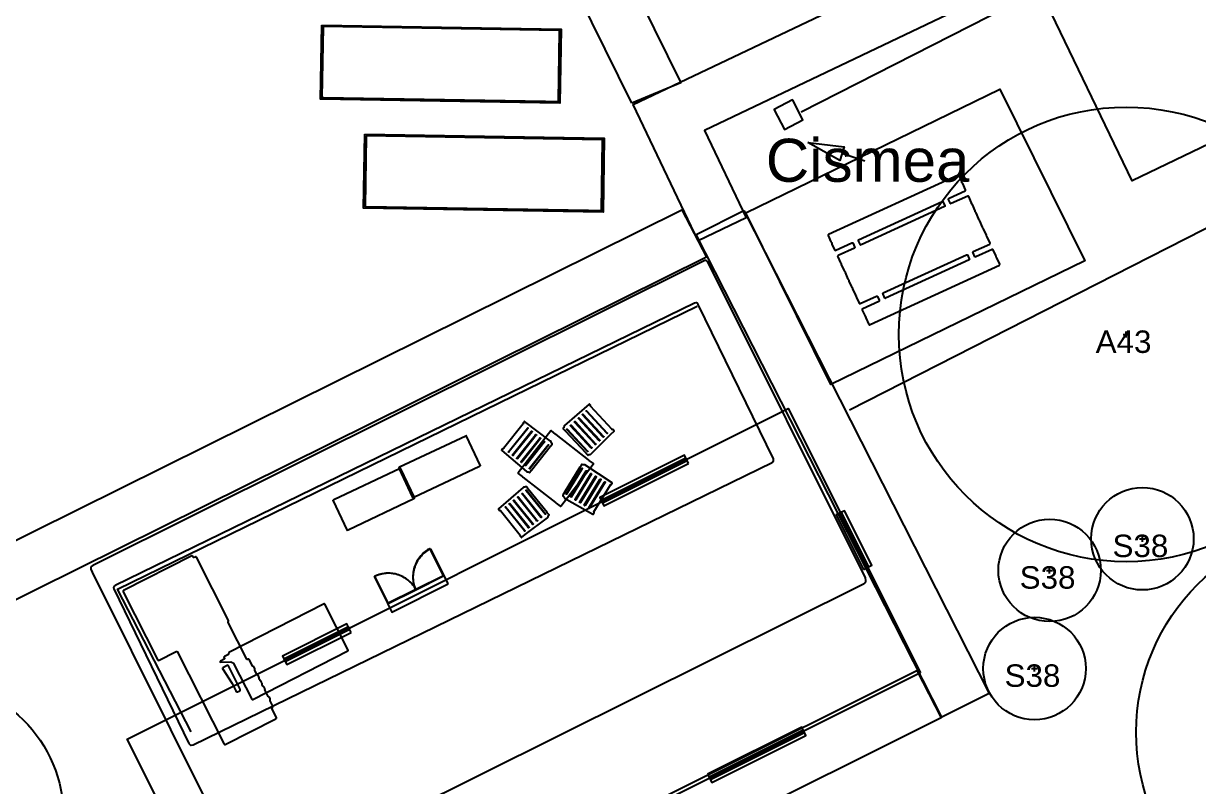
# Model space of a CAD drawing. Header units: millimetres. Extents: x 0 to 135, y -17 to 120.
# Drawn here: x 74.44 to 94.31, y 39.92 to 52.82 of the extents above; entities that cross this region are included whole.
import ezdxf

# ---------------------------------------------------------------- set-up
doc = ezdxf.new("R2010")
doc.units = ezdxf.units.MM
for name, color, linetype in [('Accessory', 7, 'Continuous'), ('Box', 7, 'Continuous'), ('Custom Model', 7, 'Continuous'), ('Door', 7, 'Continuous'), ('Edging', 7, 'Continuous'), ('Extrusion', 7, 'Continuous'), ('House', 7, 'Continuous'), ('Label', 7, 'Continuous'), ('Path', 7, 'Continuous'), ('Plan View', 7, 'Continuous'), ('Plant', 7, 'Continuous'), ('Railing', 7, 'Continuous'), ('Region', 7, 'Continuous'), ('Sprinkler Line', 7, 'Continuous'), ('Window', 7, 'Continuous')]:
    doc.layers.add(name, color=color, linetype=linetype)
picture_1 = doc.add_image_def('image1.jpg', size_in_pixel=(8192, 8192))

# ---------------------------------------------------------------- blocks, each defined once
blk = doc.blocks.new('1')
at = {"flags": 1}
for tag in ['Export Name', 'Export Layer']:
    blk.add_attdef(tag, (0, 0), '', height=0.0254, dxfattribs=at)
at = {"layer": 'Plan View'}
image = blk.add_image(picture_1, insert=(0, 0), size_in_units=(120, 120), dxfattribs=dict(at, fade=50))
image.dxf.flags = 7
blk = doc.blocks.new('4')
at = {"layer": 'Path'}
blk.add_lwpolyline([(78.22, 36.225), (89.542, 41.879), (89.954, 41.079), (78.632, 35.425)], close=True, dxfattribs=at)
at = {"flags": 1}
for tag in ['Export Name', 'Export Layer']:
    blk.add_attdef(tag, (0, 0), '', height=0.0254, dxfattribs=at)
blk = doc.blocks.new('5')
at = {"layer": 'Path'}
blk.add_lwpolyline([(86.617, 49.657), (90.769, 41.492), (89.964, 41.089), (85.812, 49.255)], close=True, dxfattribs=at)
at = {"flags": 1}
for tag in ['Export Name', 'Export Layer']:
    blk.add_attdef(tag, (0, 0), '', height=0.0254, dxfattribs=at)
blk = doc.blocks.new('6')
at = {"layer": 'Region'}
blk.add_lwpolyline([(86.652, 49.622), (90.947, 51.712), (92.384, 48.809), (88.089, 46.719)], close=True, dxfattribs=at)
at = {"flags": 1}
for tag in ['Export Name', 'Export Layer']:
    blk.add_attdef(tag, (0, 0), '', height=0.0254, dxfattribs=at)
blk = doc.blocks.new('7')
at = {"layer": 'Path'}
blk.add_lwpolyline([(85.845, 49.147), (84.746, 51.449), (95.614, 56.619), (95.991, 55.802), (85.951, 51.014), (86.658, 49.535)], close=True, dxfattribs=at)
at = {"flags": 1}
for tag in ['Export Name', 'Export Layer']:
    blk.add_attdef(tag, (0, 0), '', height=0.0254, dxfattribs=at)
blk = doc.blocks.new('8')
at = {"layer": 'Path'}
blk.add_lwpolyline([(84.722, 51.474), (76.816, 67.495), (77.648, 67.837), (85.554, 51.816)], close=True, dxfattribs=at)
at = {"flags": 1}
for tag in ['Export Name', 'Export Layer']:
    blk.add_attdef(tag, (0, 0), '', height=0.0254, dxfattribs=at)
blk = doc.blocks.new('10')
at = {"layer": 'Path'}
blk.add_lwpolyline([(62.196, 38.072), (85.572, 49.672), (85.985, 48.872), (62.608, 37.272)], close=True, dxfattribs=at)
at = {"flags": 1}
for tag in ['Export Name', 'Export Layer']:
    blk.add_attdef(tag, (0, 0), '', height=0.0254, dxfattribs=at)
blk = doc.blocks.new('35')
at = {"layer": 'House'}
blk.add_lwpolyline([(91.67, 53.313), (96.175, 55.477), (97.691, 52.323), (93.185, 50.158)], close=True, dxfattribs=at)
at = {"flags": 1}
for tag in ['Export Name', 'Export Layer']:
    blk.add_attdef(tag, (0, 0), '', height=0.0254, dxfattribs=at)
blk = doc.blocks.new('45')
at = {"layer": 'House'}
blk.add_lwpolyline([(89.606, 41.842), (78.428, 36.246), (76.19, 40.717), (87.368, 46.313)], close=True, dxfattribs=at)
at = {"flags": 1}
for tag in ['Export Name', 'Export Layer']:
    blk.add_attdef(tag, (0, 0), '', height=0.0254, dxfattribs=at)
blk = doc.blocks.new('55')
at = {"layer": 'Window'}
for points in [[(85.684, 45.38), (85.613, 45.522), (84.182, 44.806), (84.253, 44.664)], [(85.658, 45.431), (85.638, 45.471), (84.207, 44.755), (84.227, 44.714)]]:
    blk.add_lwpolyline(points, close=True, dxfattribs=at)
at = {"flags": 1}
for tag in ['Export Name', 'Export Layer']:
    blk.add_attdef(tag, (0, 0), '', height=0.0254, dxfattribs=at)
blk = doc.blocks.new('56')
at = {"layer": 'Window'}
for points in [[(79.979, 42.525), (79.908, 42.667), (78.818, 42.121), (78.889, 41.979)], [(79.954, 42.576), (79.934, 42.616), (78.843, 42.071), (78.864, 42.03)]]:
    blk.add_lwpolyline(points, close=True, dxfattribs=at)
at = {"flags": 1}
for tag in ['Export Name', 'Export Layer']:
    blk.add_attdef(tag, (0, 0), '', height=0.0254, dxfattribs=at)
blk = doc.blocks.new('57')
at = {"layer": 'Window'}
for points in [[(88.642, 43.59), (88.784, 43.661), (88.323, 44.582), (88.181, 44.511)], [(88.693, 43.615), (88.734, 43.635), (88.272, 44.557), (88.232, 44.537)]]:
    blk.add_lwpolyline(points, close=True, dxfattribs=at)
at = {"flags": 1}
for tag in ['Export Name', 'Export Layer']:
    blk.add_attdef(tag, (0, 0), '', height=0.0254, dxfattribs=at)
blk = doc.blocks.new('61')
at = {"layer": 'Door'}
for points in [[(81.543, 43.481), (81.311, 43.944), (81.291, 43.932), (81.271, 43.92), (81.252, 43.907), (81.233, 43.893), (81.215, 43.878), (81.198, 43.863), (81.177, 43.842), (81.158, 43.821), (81.139, 43.799), (81.122, 43.775), (81.106, 43.751), (81.092, 43.726), (81.079, 43.7), (81.067, 43.674), (81.056, 43.647), (81.047, 43.62), (81.039, 43.592), (81.033, 43.564), (81.028, 43.535), (81.025, 43.506), (81.023, 43.478), (81.023, 43.455), (81.024, 43.432), (81.026, 43.409), (81.029, 43.386), (81.033, 43.363), (81.038, 43.34), (81.044, 43.318), (81.052, 43.295), (81.06, 43.273), (81.07, 43.252), (81.073, 43.246)], [(81.073, 43.246), (81.062, 43.267), (81.05, 43.287), (81.037, 43.306), (81.023, 43.325), (81.009, 43.343), (80.993, 43.36), (80.977, 43.376), (80.96, 43.392), (80.943, 43.406), (80.92, 43.424), (80.896, 43.439), (80.872, 43.454), (80.846, 43.467), (80.82, 43.479), (80.793, 43.49), (80.766, 43.499), (80.738, 43.507), (80.71, 43.513), (80.682, 43.518), (80.653, 43.521), (80.624, 43.523), (80.595, 43.523), (80.566, 43.522), (80.537, 43.519), (80.514, 43.515), (80.491, 43.511), (80.468, 43.505), (80.446, 43.499), (80.423, 43.491), (80.401, 43.482), (80.379, 43.473), (80.374, 43.47), (80.603, 43.011)], [(81.62, 43.346), (81.549, 43.488), (80.595, 43.01), (80.666, 42.868)]]:
    blk.add_lwpolyline(points, close=True, dxfattribs=at)
for points in [[(81.315, 43.936), (81.294, 43.925), (81.274, 43.913), (81.255, 43.9), (81.231, 43.882), (81.209, 43.863), (81.192, 43.848), (81.172, 43.827), (81.152, 43.805), (81.134, 43.782), (81.118, 43.759), (81.102, 43.734), (81.088, 43.709), (81.075, 43.683), (81.063, 43.657), (81.053, 43.63), (81.044, 43.602), (81.037, 43.574), (81.031, 43.546), (81.027, 43.518), (81.025, 43.495), (81.024, 43.472), (81.024, 43.449), (81.025, 43.426), (81.027, 43.403), (81.03, 43.38), (81.034, 43.358), (81.039, 43.335), (81.046, 43.312), (81.054, 43.29), (81.063, 43.268), (81.073, 43.246)], [(81.319, 43.938), (81.546, 43.483)], [(81.073, 43.246), (81.062, 43.267), (81.05, 43.287), (81.037, 43.307), (81.023, 43.325), (81.009, 43.343), (80.993, 43.36), (80.977, 43.377), (80.96, 43.392), (80.943, 43.407), (80.924, 43.421), (80.901, 43.437), (80.881, 43.449), (80.856, 43.463), (80.831, 43.476), (80.804, 43.487), (80.777, 43.497), (80.75, 43.505), (80.722, 43.512), (80.693, 43.517), (80.665, 43.521), (80.636, 43.524), (80.613, 43.524), (80.59, 43.524), (80.566, 43.523), (80.543, 43.521), (80.52, 43.517), (80.497, 43.513), (80.474, 43.508), (80.451, 43.501), (80.429, 43.494), (80.407, 43.485), (80.385, 43.475), (80.374, 43.47)], [(80.37, 43.468), (80.6, 43.009)]]:
    blk.add_lwpolyline(points, dxfattribs=at)
at = {"flags": 1}
for tag in ['Export Name', 'Export Layer']:
    blk.add_attdef(tag, (0, 0), '', height=0.0254, dxfattribs=at)
blk = doc.blocks.new('63')
at = {"layer": 'Window'}
for points in [[(86.007, 40.128), (86.078, 39.986), (87.668, 40.782), (87.597, 40.924)], [(86.032, 40.077), (86.053, 40.037), (87.643, 40.832), (87.622, 40.873)]]:
    blk.add_lwpolyline(points, close=True, dxfattribs=at)
at = {"flags": 1}
for tag in ['Export Name', 'Export Layer']:
    blk.add_attdef(tag, (0, 0), '', height=0.0254, dxfattribs=at)
blk = doc.blocks.new('195')
at = {"layer": 'Plant'}
for points in [[(72.721, 39.386), (72.822, 39.386)], [(72.772, 39.335), (72.772, 39.437)]]:
    blk.add_lwpolyline(points, dxfattribs=at)
blk.add_circle((72.772, 39.386), 2.348, dxfattribs=at)
at = {"flags": 1}
for tag in ['Export Name', 'Export Layer']:
    blk.add_attdef(tag, (0, 0), '', height=0.0254, dxfattribs=at)
blk = doc.blocks.new('196')
at = {"layer": 'Accessory'}
for points in [[(82.853, 44.131), (82.854, 44.131), (82.856, 44.131), (82.858, 44.131), (82.86, 44.131), (82.923, 44.182), (83.299, 44.463), (83.305, 44.469), (83.309, 44.476), (83.31, 44.48), (83.312, 44.493), (83.313, 44.496), (83.324, 44.505), (83.325, 44.507), (83.325, 44.509), (83.325, 44.51), (83.325, 44.512), (83.323, 44.515), (83.301, 44.543), (83.299, 44.544), (83.295, 44.546), (83.295, 44.547), (83.293, 44.553), (82.974, 44.948), (82.972, 44.95), (82.97, 44.951), (82.969, 44.952), (82.968, 44.954), (82.967, 44.957), (82.942, 44.988), (82.94, 44.99), (82.939, 44.99), (82.937, 44.99), (82.935, 44.99), (82.923, 44.981), (82.921, 44.98), (82.905, 44.981), (82.895, 44.978), (82.888, 44.975), (82.47, 44.616), (82.469, 44.614), (82.468, 44.612), (82.468, 44.61), (82.469, 44.609), (82.47, 44.607), (82.485, 44.588), (82.487, 44.586), (82.489, 44.586), (82.491, 44.586), (82.492, 44.586), (82.497, 44.589), (82.498, 44.589), (82.499, 44.589), (82.5, 44.588), (82.503, 44.584), (82.836, 44.17), (82.839, 44.167), (82.839, 44.166), (82.839, 44.165), (82.839, 44.164), (82.839, 44.163), (82.836, 44.16), (82.835, 44.158), (82.835, 44.156), (82.835, 44.154), (82.836, 44.151), (82.851, 44.133)], [(83.261, 44.524), (83.26, 44.524), (83.258, 44.525), (82.94, 44.92), (82.94, 44.922), (82.939, 44.923), (82.939, 44.924), (82.94, 44.927), (82.941, 44.927), (82.942, 44.928), (82.943, 44.927), (83.264, 44.528), (83.264, 44.527), (83.264, 44.526), (83.264, 44.525), (83.262, 44.524)], [(82.975, 44.292), (82.974, 44.293), (82.972, 44.297), (82.655, 44.691), (82.652, 44.694), (82.652, 44.695), (82.652, 44.696), (82.652, 44.697), (82.66, 44.704), (82.66, 44.704), (82.661, 44.704), (82.662, 44.704), (82.663, 44.702), (82.665, 44.699), (82.986, 44.301), (82.986, 44.3), (82.986, 44.299), (82.985, 44.297), (82.978, 44.292), (82.977, 44.291), (82.976, 44.291)], [(83.047, 44.349), (83.046, 44.35), (83.044, 44.353), (82.725, 44.749), (82.724, 44.751), (82.723, 44.752), (82.723, 44.753), (82.723, 44.754), (82.724, 44.756), (82.73, 44.76), (82.731, 44.761), (82.732, 44.761), (82.733, 44.761), (82.734, 44.761), (82.737, 44.756), (83.055, 44.36), (83.057, 44.359), (83.057, 44.358), (83.057, 44.357), (83.057, 44.356), (83.056, 44.354), (83.05, 44.349), (83.049, 44.349), (83.048, 44.348)], [(83.118, 44.406), (83.113, 44.414), (82.797, 44.806), (82.794, 44.809), (82.794, 44.81), (82.794, 44.811), (82.794, 44.811), (82.796, 44.814), (82.802, 44.818), (82.803, 44.819), (82.804, 44.819), (82.805, 44.819), (82.805, 44.818), (82.808, 44.812), (83.126, 44.418), (83.128, 44.416), (83.128, 44.415), (83.128, 44.414), (83.128, 44.413), (83.127, 44.411), (83.12, 44.406), (83.119, 44.406), (83.118, 44.406)], [(83.189, 44.465), (83.188, 44.466), (82.868, 44.865), (82.867, 44.866), (82.867, 44.867), (82.867, 44.867), (82.868, 44.868), (82.87, 44.87), (82.873, 44.873), (82.874, 44.873), (82.875, 44.874), (82.876, 44.873), (82.877, 44.873), (83.197, 44.476), (83.197, 44.474), (83.197, 44.472), (83.196, 44.47), (83.192, 44.466), (83.19, 44.465)], [(82.912, 44.238), (82.911, 44.238), (82.909, 44.24), (82.586, 44.641), (82.586, 44.643), (82.585, 44.644), (82.586, 44.644), (82.586, 44.645), (82.588, 44.646), (82.59, 44.647), (82.591, 44.647), (82.592, 44.646), (82.595, 44.641), (82.913, 44.246), (82.914, 44.244), (82.915, 44.243), (82.915, 44.242), (82.915, 44.241), (82.914, 44.24), (82.914, 44.239), (82.913, 44.238)]]:
    blk.add_lwpolyline(points, close=True, dxfattribs=at)
at = {"flags": 1}
for tag in ['Export Name', 'Export Layer']:
    blk.add_attdef(tag, (0, 0), '', height=0.0254, dxfattribs=at)
blk = doc.blocks.new('197')
at = {"layer": 'Accessory'}
for points in [[(84.068, 44.523), (84.069, 44.523), (84.071, 44.523), (84.073, 44.524), (84.075, 44.525), (84.088, 44.547), (84.089, 44.548), (84.089, 44.55), (84.089, 44.552), (84.088, 44.554), (84.087, 44.555), (84.084, 44.558), (84.083, 44.559), (84.083, 44.56), (84.083, 44.561), (84.362, 45.018), (84.364, 45.024), (84.365, 45.025), (84.366, 45.025), (84.372, 45.022), (84.374, 45.022), (84.376, 45.022), (84.377, 45.023), (84.378, 45.024), (84.392, 45.045), (84.393, 45.048), (84.393, 45.05), (84.392, 45.052), (84.391, 45.054), (84.391, 45.055), (83.93, 45.356), (83.922, 45.358), (83.913, 45.36), (83.896, 45.357), (83.894, 45.357), (83.892, 45.358), (83.882, 45.364), (83.88, 45.365), (83.878, 45.365), (83.876, 45.365), (83.875, 45.364), (83.873, 45.361), (83.854, 45.33), (83.852, 45.324), (83.852, 45.323), (83.851, 45.322), (83.848, 45.32), (83.846, 45.318), (83.583, 44.885), (83.582, 44.882), (83.581, 44.879), (83.581, 44.877), (83.578, 44.876), (83.576, 44.873), (83.557, 44.842), (83.556, 44.84), (83.556, 44.838), (83.556, 44.836), (83.557, 44.834), (83.558, 44.833), (83.569, 44.826), (83.57, 44.825), (83.571, 44.824), (83.576, 44.809), (83.578, 44.805), (83.587, 44.795), (84.067, 44.524)], [(83.617, 44.86), (83.616, 44.861), (83.615, 44.861), (83.615, 44.862), (83.615, 44.863), (83.88, 45.3), (83.881, 45.302), (83.882, 45.302), (83.883, 45.302), (83.884, 45.301), (83.885, 45.299), (83.885, 45.297), (83.884, 45.295), (83.621, 44.862), (83.619, 44.861), (83.618, 44.86), (83.618, 44.86)], [(83.695, 44.811), (83.69, 44.815), (83.688, 44.817), (83.688, 44.817), (83.687, 44.818), (83.688, 44.819), (83.688, 44.821), (83.953, 45.256), (83.954, 45.257), (83.955, 45.257), (83.956, 45.257), (83.961, 45.254), (83.962, 45.254), (83.963, 45.253), (83.964, 45.252), (83.964, 45.251), (83.964, 45.25), (83.962, 45.247), (83.698, 44.812), (83.697, 44.812), (83.696, 44.811)], [(83.773, 44.762), (83.765, 44.767), (83.764, 44.768), (83.764, 44.769), (83.764, 44.769), (83.764, 44.77), (84.03, 45.207), (84.032, 45.211), (84.032, 45.212), (84.033, 45.212), (84.036, 45.211), (84.041, 45.208), (84.042, 45.207), (84.043, 45.206), (84.044, 45.205), (84.044, 45.204), (84.043, 45.203), (83.778, 44.768), (83.776, 44.763), (83.775, 44.762), (83.775, 44.762), (83.774, 44.762)], [(83.851, 44.714), (83.843, 44.719), (83.843, 44.72), (83.842, 44.721), (83.842, 44.722), (83.842, 44.723), (84.108, 45.159), (84.11, 45.164), (84.11, 45.164), (84.111, 45.165), (84.112, 45.165), (84.12, 45.16), (84.121, 45.159), (84.122, 45.158), (84.122, 45.157), (84.122, 45.156), (83.856, 44.72), (83.854, 44.715), (83.853, 44.714), (83.852, 44.714)], [(83.931, 44.667), (83.93, 44.667), (83.922, 44.671), (83.92, 44.673), (83.92, 44.674), (83.92, 44.675), (83.921, 44.677), (84.186, 45.111), (84.188, 45.116), (84.189, 45.117), (84.189, 45.117), (84.191, 45.117), (84.198, 45.113), (84.199, 45.111), (84.2, 45.11), (84.2, 45.109), (84.199, 45.108), (83.934, 44.672), (83.932, 44.668), (83.931, 44.667)], [(84, 44.622), (83.999, 44.624), (83.998, 44.625), (83.998, 44.626), (83.998, 44.627), (83.998, 44.628), (84.264, 45.064), (84.266, 45.068), (84.266, 45.069), (84.267, 45.07), (84.268, 45.07), (84.271, 45.069), (84.271, 45.069), (84.272, 45.068), (84.272, 45.067), (84.272, 45.066), (84.003, 44.623), (84.003, 44.622), (84.002, 44.622), (84.001, 44.622)]]:
    blk.add_lwpolyline(points, close=True, dxfattribs=at)
at = {"flags": 1}
for tag in ['Export Name', 'Export Layer']:
    blk.add_attdef(tag, (0, 0), '', height=0.0254, dxfattribs=at)
blk = doc.blocks.new('198')
at = {"layer": 'Accessory'}
for points in [[(83.982, 45.522), (83.984, 45.521), (83.985, 45.521), (83.987, 45.521), (83.993, 45.525), (83.999, 45.531), (84.001, 45.532), (84.018, 45.533), (84.027, 45.536), (84.031, 45.538), (84.367, 45.874), (84.424, 45.926), (84.425, 45.929), (84.426, 45.931), (84.426, 45.933), (84.426, 45.935), (84.424, 45.938), (84.407, 45.955), (84.406, 45.956), (84.404, 45.957), (84.402, 45.957), (84.4, 45.956), (84.396, 45.953), (84.395, 45.952), (84.394, 45.952), (84.393, 45.953), (84.39, 45.958), (84.025, 46.35), (84.024, 46.351), (84.024, 46.352), (84.025, 46.353), (84.027, 46.356), (84.028, 46.358), (84.028, 46.36), (84.028, 46.362), (84.027, 46.364), (84.01, 46.382), (84.008, 46.383), (84.007, 46.384), (84.005, 46.384), (84.002, 46.384), (83.587, 46.021), (83.582, 46.016), (83.578, 46.007), (83.577, 46.003), (83.576, 45.99), (83.575, 45.988), (83.573, 45.985), (83.566, 45.978), (83.565, 45.976), (83.564, 45.974), (83.564, 45.972), (83.564, 45.971), (83.566, 45.968), (83.592, 45.941), (83.593, 45.94), (83.596, 45.938), (83.597, 45.938), (83.599, 45.933), (83.946, 45.56), (83.948, 45.559), (83.951, 45.557), (83.952, 45.557), (83.953, 45.555), (83.954, 45.551), (83.979, 45.524), (83.982, 45.522)], [(84.172, 45.764), (84.171, 45.766), (83.823, 46.14), (83.822, 46.142), (83.821, 46.143), (83.821, 46.144), (83.821, 46.145), (83.821, 46.145), (83.823, 46.148), (83.827, 46.152), (83.829, 46.153), (83.83, 46.153), (83.831, 46.153), (83.834, 46.148), (84.182, 45.775), (84.182, 45.774), (84.182, 45.773), (84.182, 45.772), (84.18, 45.769), (84.176, 45.765), (84.174, 45.764), (84.173, 45.764)], [(84.239, 45.826), (84.238, 45.827), (84.236, 45.831), (83.888, 46.204), (83.888, 46.205), (83.888, 46.206), (83.888, 46.208), (83.894, 46.215), (83.896, 46.216), (83.897, 46.215), (83.898, 46.214), (83.901, 46.211), (84.247, 45.839), (84.249, 45.837), (84.249, 45.836), (84.249, 45.835), (84.249, 45.834), (84.248, 45.832), (84.242, 45.827), (84.241, 45.826), (84.24, 45.826)], [(84.306, 45.889), (84.305, 45.89), (84.303, 45.894), (83.958, 46.264), (83.955, 46.267), (83.954, 46.268), (83.954, 46.269), (83.954, 46.271), (83.955, 46.272), (83.956, 46.273), (83.957, 46.273), (83.958, 46.273), (84.31, 45.895), (84.311, 45.893), (84.311, 45.892), (84.311, 45.891), (84.311, 45.891), (84.31, 45.89), (84.308, 45.889), (84.307, 45.888)], [(83.976, 45.583), (83.975, 45.583), (83.627, 45.958), (83.626, 45.96), (83.626, 45.961), (83.627, 45.961), (83.628, 45.962), (83.628, 45.963), (83.629, 45.963), (83.63, 45.963), (83.631, 45.962), (83.977, 45.591), (83.978, 45.589), (83.979, 45.587), (83.978, 45.585), (83.977, 45.583)], [(84.038, 45.642), (83.69, 46.016), (83.689, 46.018), (83.689, 46.018), (83.689, 46.019), (83.69, 46.021), (83.694, 46.025), (83.696, 46.026), (83.696, 46.026), (83.697, 46.026), (84.045, 45.652), (84.046, 45.651), (84.046, 45.65), (84.047, 45.65), (84.046, 45.649), (84.046, 45.648), (84.042, 45.644), (84.041, 45.642), (84.04, 45.642), (84.039, 45.642)], [(84.106, 45.702), (84.105, 45.702), (84.102, 45.707), (83.754, 46.08), (83.754, 46.081), (83.754, 46.082), (83.754, 46.083), (83.755, 46.085), (83.761, 46.09), (83.762, 46.091), (83.763, 46.091), (83.764, 46.091), (83.765, 46.089), (84.112, 45.715), (84.114, 45.713), (84.115, 45.712), (84.115, 45.711), (84.115, 45.71), (84.114, 45.708), (84.109, 45.703), (84.107, 45.702)]]:
    blk.add_lwpolyline(points, close=True, dxfattribs=at)
at = {"flags": 1}
for tag in ['Export Name', 'Export Layer']:
    blk.add_attdef(tag, (0, 0), '', height=0.0254, dxfattribs=at)
blk = doc.blocks.new('199')
at = {"layer": 'Accessory'}
blk.add_lwpolyline([(83.513, 44.657), (83.515, 44.657), (83.516, 44.657), (83.519, 44.658), (83.522, 44.66), (84.073, 45.367), (84.075, 45.37), (84.075, 45.372), (84.075, 45.375), (84.074, 45.378), (84.005, 45.432), (84.003, 45.433), (83.999, 45.435), (83.992, 45.442), (83.443, 45.87), (83.438, 45.872), (83.436, 45.874), (83.432, 45.879), (83.364, 45.932), (83.362, 45.933), (83.36, 45.934), (83.359, 45.934), (83.356, 45.933), (83.353, 45.93), (82.802, 45.223), (82.8, 45.221), (82.8, 45.218), (82.8, 45.215), (82.801, 45.213), (82.804, 45.21), (82.87, 45.158), (82.872, 45.157), (82.876, 45.155), (82.877, 45.154), (82.883, 45.148), (83.432, 44.72), (83.437, 44.718), (83.439, 44.717), (83.443, 44.711), (83.511, 44.658)], close=True, dxfattribs=at)
at = {"flags": 1}
for tag in ['Export Name', 'Export Layer']:
    blk.add_attdef(tag, (0, 0), '', height=0.0254, dxfattribs=at)
blk = doc.blocks.new('200')
at = {"layer": 'Accessory'}
blk.add_lwpolyline([(78.269, 38.203), (78.277, 38.198), (78.29, 38.195), (78.304, 38.196), (88.652, 43.353), (88.666, 43.364), (88.679, 43.383), (88.684, 43.404), (88.676, 43.445), (86.011, 48.788), (85.998, 48.804), (85.984, 48.812), (85.97, 48.815), (85.957, 48.814), (75.609, 43.657), (75.595, 43.646), (75.579, 43.621), (75.578, 43.594), (75.597, 43.54), (78.25, 38.223)], close=True, dxfattribs=at)
at = {"flags": 1}
for tag in ['Export Name', 'Export Layer']:
    blk.add_attdef(tag, (0, 0), '', height=0.0254, dxfattribs=at)
blk = doc.blocks.new('205')
at = {"layer": 'Plant'}
for points in [[(96.74, 40.835), (96.841, 40.835)], [(96.79, 40.784), (96.79, 40.886)]]:
    blk.add_lwpolyline(points, dxfattribs=at)
blk.add_circle((96.79, 40.835), 3.536, dxfattribs=at)
at = {"flags": 1}
for tag in ['Export Name', 'Export Layer']:
    blk.add_attdef(tag, (0, 0), '', height=0.0254, dxfattribs=at)
blk = doc.blocks.new('209')
at = {"layer": 'Plant'}
for points in [[(91.534, 41.862), (91.534, 41.964)], [(91.483, 41.913), (91.585, 41.913)]]:
    blk.add_lwpolyline(points, dxfattribs=at)
blk.add_circle((91.534, 41.913), 0.866, dxfattribs=at)
at = {"flags": 1}
for tag in ['Export Name', 'Export Layer']:
    blk.add_attdef(tag, (0, 0), '', height=0.0254, dxfattribs=at)
blk = doc.blocks.new('215')
at = {"layer": 'Accessory'}
for points in [[(88.734, 47.73), (88.737, 47.728), (88.74, 47.727), (88.743, 47.727), (88.752, 47.73), (90.94, 48.735), (90.943, 48.738), (90.944, 48.74), (90.946, 48.746), (90.945, 48.752), (90.897, 48.857), (90.892, 48.864), (90.885, 48.869), (90.884, 48.872), (90.883, 48.884), (90.88, 48.896), (90.834, 48.995), (90.831, 48.998), (90.829, 49), (90.826, 49.001), (90.823, 49.001), (90.817, 49), (90.541, 48.874), (90.535, 48.872), (90.532, 48.873), (90.528, 48.875), (90.525, 48.878), (90.495, 48.944), (90.493, 48.95), (90.493, 48.953), (90.494, 48.956), (90.496, 48.96), (90.499, 48.963), (90.776, 49.091), (90.779, 49.094), (90.781, 49.097), (90.782, 49.1), (90.782, 49.106), (90.733, 49.215), (90.727, 49.221), (90.721, 49.226), (90.72, 49.229), (90.72, 49.241), (90.672, 49.349), (90.667, 49.355), (90.66, 49.361), (90.658, 49.364), (90.657, 49.379), (90.608, 49.487), (90.604, 49.493), (90.596, 49.498), (90.595, 49.501), (90.595, 49.513), (90.546, 49.621), (90.541, 49.629), (90.535, 49.633), (90.533, 49.636), (90.532, 49.651), (90.483, 49.759), (90.478, 49.765), (90.471, 49.771), (90.469, 49.774), (90.469, 49.786), (90.421, 49.894), (90.417, 49.9), (90.415, 49.902), (90.412, 49.903), (90.409, 49.904), (90.124, 49.775), (90.121, 49.774), (90.118, 49.775), (90.115, 49.776), (90.111, 49.78), (90.081, 49.846), (90.079, 49.852), (90.08, 49.858), (90.083, 49.863), (90.091, 49.868), (90.362, 49.993), (90.365, 49.996), (90.368, 50.002), (90.368, 50.008), (90.321, 50.113), (90.316, 50.12), (90.313, 50.123), (90.31, 50.125), (90.307, 50.128), (90.306, 50.131), (90.306, 50.143), (90.303, 50.152), (90.256, 50.254), (90.253, 50.257), (90.25, 50.258), (90.247, 50.259), (90.244, 50.259), (88.05, 49.253), (88.044, 49.248), (88.042, 49.244), (88.042, 49.238), (88.09, 49.13), (88.095, 49.123), (88.102, 49.118), (88.103, 49.115), (88.104, 49.103), (88.107, 49.091), (88.153, 48.992), (88.156, 48.989), (88.158, 48.987), (88.161, 48.985), (88.164, 48.985), (88.173, 48.988), (88.446, 49.113), (88.452, 49.114), (88.455, 49.114), (88.459, 49.112), (88.465, 49.103), (88.492, 49.043), (88.494, 49.037), (88.494, 49.034), (88.493, 49.031), (88.491, 49.026), (88.488, 49.024), (88.212, 48.896), (88.208, 48.893), (88.206, 48.89), (88.205, 48.884), (88.207, 48.875), (88.254, 48.772), (88.26, 48.766), (88.266, 48.761), (88.267, 48.758), (88.267, 48.746), (88.315, 48.638), (88.32, 48.632), (88.327, 48.626), (88.329, 48.623), (88.33, 48.62), (88.33, 48.608), (88.379, 48.5), (88.383, 48.494), (88.391, 48.488), (88.392, 48.485), (88.393, 48.473), (88.395, 48.464), (88.441, 48.366), (88.446, 48.358), (88.452, 48.353), (88.455, 48.351), (88.455, 48.348), (88.456, 48.336), (88.504, 48.228), (88.509, 48.221), (88.516, 48.216), (88.518, 48.213), (88.518, 48.201), (88.522, 48.189), (88.566, 48.093), (88.57, 48.087), (88.572, 48.085), (88.575, 48.084), (88.578, 48.083), (88.584, 48.085), (88.863, 48.212), (88.866, 48.212), (88.869, 48.212), (88.872, 48.211), (88.876, 48.207), (88.906, 48.141), (88.908, 48.135), (88.908, 48.129), (88.905, 48.124), (88.902, 48.121), (88.629, 47.996), (88.622, 47.991), (88.62, 47.987), (88.619, 47.982), (88.62, 47.976), (88.668, 47.871), (88.671, 47.867), (88.68, 47.859), (88.681, 47.856), (88.682, 47.844), (88.732, 47.733)], [(88.593, 49.076), (88.589, 49.079), (88.557, 49.148), (88.556, 49.154), (88.556, 49.157), (88.557, 49.16), (88.56, 49.164), (89.972, 49.813), (89.978, 49.814), (89.981, 49.813), (89.984, 49.81), (90.017, 49.738), (90.017, 49.732), (90.017, 49.729), (90.014, 49.725), (88.602, 49.076), (88.596, 49.075)], [(89.009, 48.173), (89.006, 48.174), (89.003, 48.177), (88.972, 48.243), (88.97, 48.249), (88.97, 48.255), (88.971, 48.258), (88.974, 48.262), (88.977, 48.264), (90.386, 48.911), (90.388, 48.912), (90.391, 48.912), (90.394, 48.911), (90.398, 48.908), (90.43, 48.839), (90.432, 48.833), (90.431, 48.83), (90.43, 48.826), (90.427, 48.822), (89.015, 48.174), (89.012, 48.173)]]:
    blk.add_lwpolyline(points, close=True, dxfattribs=at)
at = {"flags": 1}
for tag in ['Export Name', 'Export Layer']:
    blk.add_attdef(tag, (0, 0), '', height=0.0254, dxfattribs=at)
blk = doc.blocks.new('216')
at = {"layer": 'Accessory'}
blk.add_lwpolyline([(79.907, 44.254), (79.908, 44.253), (79.91, 44.253), (79.911, 44.253), (79.918, 44.258), (79.927, 44.26), (81.038, 44.786), (81.043, 44.79), (81.048, 44.792), (81.05, 44.793), (81.051, 44.794), (81.051, 44.796), (81.051, 44.799), (81.05, 44.803), (80.819, 45.292), (80.817, 45.295), (80.815, 45.296), (80.814, 45.297), (80.812, 45.297), (80.81, 45.296), (80.805, 45.293), (79.686, 44.764), (79.68, 44.76), (79.675, 44.758), (79.673, 44.757), (79.672, 44.756), (79.671, 44.754), (79.671, 44.751), (79.672, 44.747), (79.904, 44.257), (79.906, 44.255)], close=True, dxfattribs=at)
at = {"flags": 1}
for tag in ['Export Name', 'Export Layer']:
    blk.add_attdef(tag, (0, 0), '', height=0.0254, dxfattribs=at)
blk = doc.blocks.new('217')
at = {"layer": 'Accessory'}
blk.add_lwpolyline([(81.019, 44.805), (81.021, 44.805), (81.022, 44.805), (81.024, 44.805), (81.031, 44.809), (81.039, 44.812), (82.15, 45.338), (82.156, 45.342), (82.16, 45.343), (82.162, 45.344), (82.163, 45.346), (82.164, 45.347), (82.164, 45.35), (82.163, 45.354), (81.931, 45.843), (81.929, 45.846), (81.927, 45.848), (81.926, 45.848), (81.925, 45.848), (81.922, 45.847), (81.918, 45.845), (80.798, 45.316), (80.792, 45.312), (80.787, 45.31), (80.785, 45.309), (80.784, 45.307), (80.783, 45.306), (80.783, 45.303), (80.784, 45.299), (81.017, 44.808), (81.018, 44.807)], close=True, dxfattribs=at)
at = {"flags": 1}
for tag in ['Export Name', 'Export Layer']:
    blk.add_attdef(tag, (0, 0), '', height=0.0254, dxfattribs=at)
blk = doc.blocks.new('218')
at = {"layer": 'Accessory'}
for points in [[(82.99, 45.23), (82.991, 45.229), (82.993, 45.229), (82.995, 45.229), (82.997, 45.23), (83.021, 45.26), (83.023, 45.264), (83.023, 45.267), (83.024, 45.268), (83.026, 45.269), (83.028, 45.27), (83.346, 45.668), (83.347, 45.669), (83.348, 45.674), (83.349, 45.675), (83.353, 45.677), (83.377, 45.707), (83.378, 45.709), (83.379, 45.711), (83.379, 45.713), (83.378, 45.714), (83.377, 45.716), (83.367, 45.724), (83.366, 45.726), (83.365, 45.728), (83.363, 45.743), (83.359, 45.75), (83.352, 45.759), (82.911, 46.088), (82.909, 46.088), (82.908, 46.088), (82.906, 46.088), (82.904, 46.087), (82.887, 46.067), (82.886, 46.065), (82.886, 46.063), (82.886, 46.061), (82.887, 46.059), (82.891, 46.055), (82.891, 46.054), (82.891, 46.053), (82.89, 46.052), (82.556, 45.633), (82.553, 45.629), (82.552, 45.628), (82.551, 45.628), (82.55, 45.629), (82.547, 45.631), (82.545, 45.632), (82.543, 45.632), (82.541, 45.631), (82.539, 45.63), (82.524, 45.611), (82.523, 45.609), (82.522, 45.607), (82.522, 45.605), (82.523, 45.603), (82.524, 45.601), (82.943, 45.244), (82.95, 45.241), (82.958, 45.238), (82.963, 45.238), (82.975, 45.239), (82.976, 45.239), (82.979, 45.238)], [(82.642, 45.571), (82.641, 45.572), (82.64, 45.573), (82.639, 45.574), (82.639, 45.575), (82.64, 45.577), (82.962, 45.98), (82.964, 45.982), (82.965, 45.982), (82.965, 45.981), (82.967, 45.979), (82.967, 45.978), (82.967, 45.977), (82.967, 45.976), (82.966, 45.975), (82.647, 45.576), (82.645, 45.572), (82.644, 45.571), (82.643, 45.571)], [(82.715, 45.514), (82.714, 45.514), (82.707, 45.52), (82.706, 45.521), (82.706, 45.522), (82.706, 45.523), (82.706, 45.523), (82.707, 45.525), (83.024, 45.923), (83.027, 45.927), (83.028, 45.928), (83.029, 45.928), (83.03, 45.928), (83.037, 45.922), (83.038, 45.921), (83.038, 45.92), (83.038, 45.919), (83.038, 45.918), (82.719, 45.519), (82.717, 45.515), (82.716, 45.514)], [(82.786, 45.457), (82.779, 45.463), (82.778, 45.464), (82.777, 45.465), (82.777, 45.466), (82.777, 45.467), (83.096, 45.866), (83.098, 45.87), (83.099, 45.871), (83.1, 45.871), (83.101, 45.871), (83.108, 45.866), (83.109, 45.865), (83.11, 45.864), (83.11, 45.863), (83.11, 45.862), (83.109, 45.861), (82.791, 45.462), (82.788, 45.458), (82.787, 45.457), (82.786, 45.457)], [(82.857, 45.4), (82.85, 45.406), (82.849, 45.408), (82.849, 45.409), (82.849, 45.41), (83.168, 45.809), (83.17, 45.814), (83.171, 45.814), (83.172, 45.814), (83.173, 45.814), (83.18, 45.809), (83.18, 45.808), (83.181, 45.807), (83.181, 45.806), (83.181, 45.805), (83.181, 45.804), (82.862, 45.405), (82.86, 45.401), (82.859, 45.4), (82.858, 45.4)], [(82.929, 45.346), (82.924, 45.349), (82.923, 45.351), (82.922, 45.352), (82.922, 45.353), (82.923, 45.355), (83.241, 45.754), (83.242, 45.755), (83.243, 45.755), (83.243, 45.755), (83.248, 45.752), (83.25, 45.749), (83.251, 45.748), (83.251, 45.747), (83.25, 45.746), (83.25, 45.745), (82.932, 45.346), (82.931, 45.346), (82.931, 45.346), (82.93, 45.346)], [(82.997, 45.292), (82.996, 45.293), (82.995, 45.295), (82.995, 45.297), (82.995, 45.299), (83.311, 45.695), (83.312, 45.696), (83.313, 45.697), (83.314, 45.697), (83.315, 45.697), (83.316, 45.696), (83.317, 45.696), (83.317, 45.695), (83.318, 45.694), (83.317, 45.693), (82.998, 45.292), (82.998, 45.292)]]:
    blk.add_lwpolyline(points, close=True, dxfattribs=at)
at = {"flags": 1}
for tag in ['Export Name', 'Export Layer']:
    blk.add_attdef(tag, (0, 0), '', height=0.0254, dxfattribs=at)
blk = doc.blocks.new('219')
at = {"layer": 'Plant'}
for points in [[(93.034, 47.563), (93.136, 47.563)], [(93.085, 47.512), (93.085, 47.614)]]:
    blk.add_lwpolyline(points, dxfattribs=at)
blk.add_circle((93.085, 47.563), 3.845, dxfattribs=at)
at = {"flags": 1}
for tag in ['Export Name', 'Export Layer']:
    blk.add_attdef(tag, (0, 0), '', height=0.0254, dxfattribs=at)
blk = doc.blocks.new('262')
at = {"layer": 'Plant'}
for points in [[(91.738, 43.573), (91.84, 43.573)], [(91.789, 43.522), (91.789, 43.624)]]:
    blk.add_lwpolyline(points, dxfattribs=at)
blk.add_circle((91.789, 43.573), 0.866, dxfattribs=at)
at = {"flags": 1}
for tag in ['Export Name', 'Export Layer']:
    blk.add_attdef(tag, (0, 0), '', height=0.0254, dxfattribs=at)
blk = doc.blocks.new('263')
at = {"layer": 'Plant'}
for points in [[(93.358, 44.057), (93.358, 44.158)], [(93.307, 44.107), (93.409, 44.107)]]:
    blk.add_lwpolyline(points, dxfattribs=at)
blk.add_circle((93.358, 44.107), 0.866, dxfattribs=at)
at = {"flags": 1}
for tag in ['Export Name', 'Export Layer']:
    blk.add_attdef(tag, (0, 0), '', height=0.0254, dxfattribs=at)
blk = doc.blocks.new('319')
at = {"layer": 'Sprinkler Line'}
blk.add_lwpolyline([(98.056, 56.657), (87.587, 51.321)], dxfattribs=at)
at = {"flags": 1}
for tag in ['Export Name', 'Export Layer']:
    blk.add_attdef(tag, (0, 0), '', height=0.0254, dxfattribs=at)
blk = doc.blocks.new('326')
at = {"layer": 'Extrusion'}
blk.add_lwpolyline([(83.993, 49.662), (84.194, 49.659), (84.198, 49.659), (84.203, 49.662), (84.207, 49.666), (84.21, 49.674), (84.229, 50.839), (84.227, 50.848), (84.223, 50.853), (84.218, 50.856), (80.248, 50.924), (80.24, 50.921), (80.236, 50.916), (80.233, 50.91), (80.213, 49.744), (80.215, 49.735), (80.219, 49.73), (80.223, 49.727), (80.231, 49.726)], close=True, dxfattribs=at)
at = {"flags": 1}
for tag in ['Export Name', 'Export Layer']:
    blk.add_attdef(tag, (0, 0), '', height=0.0254, dxfattribs=at)
blk = doc.blocks.new('327')
at = {"layer": 'Edging'}
for points in [[(80.209, 50.95), (84.259, 50.88), (84.238, 49.63), (80.187, 49.699)], [(80.234, 50.924), (80.213, 49.724), (84.213, 49.656), (84.233, 50.855)]]:
    blk.add_lwpolyline(points, close=True, dxfattribs=at)
at = {"flags": 1}
for tag in ['Export Name', 'Export Layer']:
    blk.add_attdef(tag, (0, 0), '', height=0.0254, dxfattribs=at)
blk = doc.blocks.new('328')
at = {"layer": 'Edging'}
for points in [[(79.481, 52.795), (83.531, 52.726), (83.51, 51.475), (79.459, 51.544)], [(79.506, 52.769), (79.485, 51.569), (83.485, 51.501), (83.505, 52.701)]]:
    blk.add_lwpolyline(points, close=True, dxfattribs=at)
at = {"flags": 1}
for tag in ['Export Name', 'Export Layer']:
    blk.add_attdef(tag, (0, 0), '', height=0.0254, dxfattribs=at)
blk = doc.blocks.new('329')
at = {"layer": 'Extrusion'}
blk.add_lwpolyline([(83.265, 51.507), (83.466, 51.504), (83.47, 51.505), (83.475, 51.507), (83.479, 51.511), (83.482, 51.519), (83.501, 52.685), (83.499, 52.694), (83.495, 52.699), (83.49, 52.701), (79.52, 52.769), (79.512, 52.766), (79.507, 52.762), (79.505, 52.755), (79.485, 51.59), (79.487, 51.581), (79.491, 51.575), (79.495, 51.573), (79.503, 51.571)], close=True, dxfattribs=at)
at = {"flags": 1}
for tag in ['Export Name', 'Export Layer']:
    blk.add_attdef(tag, (0, 0), '', height=0.0254, dxfattribs=at)
blk = doc.blocks.new('376')
at = {"layer": 'Railing'}
blk.add_lwpolyline([(77.271, 40.845), (76.026, 43.254), (85.829, 48.042)], dxfattribs=at)
at = {"flags": 1}
for tag in ['Export Name', 'Export Layer']:
    blk.add_attdef(tag, (0, 0), '', height=0.0254, dxfattribs=at)
blk = doc.blocks.new('377')
at = {"layer": 'Box'}
blk.add_lwpolyline([(77.256, 40.621), (77.264, 40.617), (77.275, 40.615), (77.31, 40.625), (87.1, 45.4), (87.112, 45.411), (87.119, 45.423), (87.122, 45.434), (87.12, 45.457), (85.848, 48.071), (85.831, 48.092), (85.82, 48.098), (85.808, 48.1), (85.785, 48.094), (75.986, 43.315), (75.973, 43.304), (75.966, 43.293), (75.962, 43.281), (75.964, 43.258), (77.235, 40.644), (77.243, 40.633)], close=True, dxfattribs=at)
at = {"flags": 1}
for tag in ['Export Name', 'Export Layer']:
    blk.add_attdef(tag, (0, 0), '', height=0.0254, dxfattribs=at)
blk = doc.blocks.new('379')
at = {"layer": 'Box'}
blk.add_lwpolyline([(87.307, 51.029), (87.308, 51.029), (87.308, 51.029), (87.618, 51.192), (87.618, 51.192), (87.619, 51.193), (87.619, 51.193), (87.619, 51.193), (87.619, 51.195), (87.445, 51.527), (87.444, 51.528), (87.444, 51.528), (87.443, 51.528), (87.442, 51.528), (87.133, 51.366), (87.132, 51.365), (87.132, 51.364), (87.132, 51.364), (87.132, 51.362), (87.306, 51.03), (87.307, 51.03)], close=True, dxfattribs=at)
at = {"flags": 1}
for tag in ['Export Name', 'Export Layer']:
    blk.add_attdef(tag, (0, 0), '', height=0.0254, dxfattribs=at)
blk = doc.blocks.new('392')
at = {"layer": 'Custom Model'}
blk.add_lwpolyline([(77.838, 40.63), (77.841, 40.629), (77.844, 40.628), (77.847, 40.629), (78.706, 41.065), (78.709, 41.067), (78.712, 41.071), (78.714, 41.074), (78.715, 41.077), (78.715, 41.084), (78.639, 41.235), (78.638, 41.242), (78.639, 41.245), (78.64, 41.248), (78.643, 41.252), (78.653, 41.259), (78.657, 41.265), (78.658, 41.268), (78.657, 41.274), (78.612, 41.367), (78.61, 41.376), (78.611, 41.39), (78.61, 41.399), (78.596, 41.426), (78.594, 41.429), (78.59, 41.431), (78.58, 41.436), (78.576, 41.439), (78.523, 41.541), (78.521, 41.551), (78.522, 41.567), (78.52, 41.577), (78.507, 41.6), (78.505, 41.603), (78.498, 41.607), (78.491, 41.61), (78.487, 41.613), (78.475, 41.636), (78.473, 41.643), (78.474, 41.663), (78.471, 41.672), (78.459, 41.695), (78.456, 41.699), (78.452, 41.701), (78.442, 41.705), (78.438, 41.709), (78.428, 41.728), (78.425, 41.735), (78.425, 41.741), (78.426, 41.758), (78.412, 41.787), (78.41, 41.791), (78.406, 41.794), (78.396, 41.798), (78.392, 41.801), (78.386, 41.811), (78.35, 41.883), (78.349, 41.889), (78.351, 41.903), (78.35, 41.909), (78.337, 41.935), (78.334, 41.939), (78.331, 41.942), (78.321, 41.946), (78.317, 41.949), (78.31, 41.958), (78.254, 42.067), (78.251, 42.07), (78.248, 42.073), (78.245, 42.074), (78.239, 42.073), (78.225, 42.067), (78.222, 42.067), (78.219, 42.068), (78.215, 42.07), (77.899, 42.689), (77.897, 42.695), (77.897, 42.698), (77.898, 42.702), (77.9, 42.705), (77.905, 42.712), (77.907, 42.715), (77.907, 42.718), (77.907, 42.725), (77.363, 43.794), (77.36, 43.798), (77.357, 43.801), (77.354, 43.803), (77.351, 43.803), (77.341, 43.799), (77.321, 43.79), (77.318, 43.789), (77.314, 43.789), (77.311, 43.791), (77.308, 43.794), (77.295, 43.814), (77.291, 43.817), (77.288, 43.818), (77.285, 43.818), (76.131, 43.231), (76.126, 43.228), (76.123, 43.225), (76.122, 43.221), (76.121, 43.218), (76.122, 43.211), (76.71, 42.057), (76.713, 42.054), (76.716, 42.052), (76.719, 42.051), (76.722, 42.051), (77.022, 42.202), (77.025, 42.203), (77.028, 42.203), (77.032, 42.202), (77.035, 42.199), (77.832, 40.636), (77.835, 40.633)], close=True, dxfattribs=at)
at = {"flags": 1}
for tag in ['Export Name', 'Export Layer']:
    blk.add_attdef(tag, (0, 0), '', height=0.0254, dxfattribs=at)
blk = doc.blocks.new('393')
at = {"layer": 'Custom Model'}
for points in [[(78.309, 41.39), (78.312, 41.389), (78.317, 41.391), (79.923, 42.212), (79.928, 42.216), (79.93, 42.221), (79.93, 42.226), (79.534, 43.001), (79.532, 43.004), (79.529, 43.005), (79.527, 43.006), (79.524, 43.005), (77.913, 42.182), (77.91, 42.179), (77.908, 42.176), (77.907, 42.173), (77.909, 42.159), (77.907, 42.154), (77.905, 42.151), (77.835, 42.114), (77.832, 42.112), (77.829, 42.106), (77.828, 42.104), (77.83, 42.095), (77.835, 42.084), (77.836, 42.078), (77.835, 42.076), (77.834, 42.073), (77.831, 42.07), (77.768, 42.036), (77.765, 42.034), (77.762, 42.031), (77.761, 42.028), (77.763, 42.025), (77.768, 42.023), (77.944, 42.024), (77.955, 42.022), (77.981, 42.012), (77.986, 42.008), (77.992, 42), (78.302, 41.396), (78.306, 41.391)], [(78.05, 41.516), (78.053, 41.515), (78.058, 41.516), (78.095, 41.535), (78.098, 41.538), (78.1, 41.541), (78.101, 41.543), (78.1, 41.569), (78.097, 41.577), (77.902, 41.959), (77.897, 41.965), (77.894, 41.967), (77.891, 41.967), (77.885, 41.965), (77.81, 41.927), (77.807, 41.925), (77.805, 41.921), (77.804, 41.917), (77.805, 41.911), (77.965, 41.658), (78.028, 41.535), (78.03, 41.532), (78.039, 41.526), (78.047, 41.517)]]:
    blk.add_lwpolyline(points, close=True, dxfattribs=at)
at = {"flags": 1}
for tag in ['Export Name', 'Export Layer']:
    blk.add_attdef(tag, (0, 0), '', height=0.0254, dxfattribs=at)
blk = doc.blocks.new('409')
at = {"layer": 'Sprinkler Line'}
blk.add_lwpolyline([(98.872, 51.617), (88.403, 46.281)], dxfattribs=at)
at = {"flags": 1}
for tag in ['Export Name', 'Export Layer']:
    blk.add_attdef(tag, (0, 0), '', height=0.0254, dxfattribs=at)
blk = doc.blocks.new('644')
at = {"flags": 1}
for tag in ['Export Name', 'Export Layer']:
    blk.add_attdef(tag, (0, 0), '', height=0.0254, dxfattribs=at)
at = {"layer": 'Label', "insert": (92.568, 47.63), "char_height": 0.37948, "attachment_point": 1}
blk.add_mtext('\\fArial|b0|i0;A43', dxfattribs=at)
blk = doc.blocks.new('651')
at = {"flags": 1}
for tag in ['Export Name', 'Export Layer']:
    blk.add_attdef(tag, (0, 0), '', height=0.0254, dxfattribs=at)
at = {"layer": 'Label', "insert": (92.853, 44.177), "char_height": 0.37948, "attachment_point": 1}
blk.add_mtext('\\fArial|b0|i0;S38', dxfattribs=at)
blk = doc.blocks.new('655')
at = {"flags": 1}
for tag in ['Export Name', 'Export Layer']:
    blk.add_attdef(tag, (0, 0), '', height=0.0254, dxfattribs=at)
at = {"layer": 'Label', "insert": (91.283, 43.643), "char_height": 0.37948, "attachment_point": 1}
blk.add_mtext('\\fArial|b0|i0;S38', dxfattribs=at)
blk = doc.blocks.new('658')
at = {"flags": 1}
for tag in ['Export Name', 'Export Layer']:
    blk.add_attdef(tag, (0, 0), '', height=0.0254, dxfattribs=at)
at = {"layer": 'Label', "insert": (91.028, 41.983), "char_height": 0.37948, "attachment_point": 1}
blk.add_mtext('\\fArial|b0|i0;S38', dxfattribs=at)
blk = doc.blocks.new('742')
at = {"layer": 'Label'}
blk.add_lwpolyline([(87.698, 50.808), (88.316, 50.737), (88.241, 50.505)], close=True, dxfattribs=at)
blk.add_lwpolyline([(88.665, 50.496), (88.278, 50.621)], dxfattribs=at)
at = {"flags": 1}
for tag in ['Export Name', 'Export Layer']:
    blk.add_attdef(tag, (0, 0), '', height=0.0254, dxfattribs=at)
at = {"layer": 'Label', "insert": (86.99, 50.872), "char_height": 0.72734, "attachment_point": 1}
blk.add_mtext('\\fArial|b0|i0;Cismea', dxfattribs=at)

msp = doc.modelspace()

# ---------------------------------------------------------------- block references
at = {"layer": 'Accessory', "color": 7}
for name in ['215', '200', '198', '218', '199', '217', '197', '216', '196']:
    msp.add_blockref(name, (0, 0), dxfattribs=at)
at = {"layer": 'Box', "color": 7}
for name in ['379', '377']:
    msp.add_blockref(name, (0, 0), dxfattribs=at)
at = {"layer": 'Custom Model', "color": 7}
for name in ['392', '393']:
    msp.add_blockref(name, (0, 0), dxfattribs=at)
at = {"layer": 'Door', "color": 7}
msp.add_blockref('61', (0, 0), dxfattribs=at)
at = {"layer": 'Edging', "color": 7}
for name in ['328', '327']:
    msp.add_blockref(name, (0, 0), dxfattribs=at)
at = {"layer": 'Extrusion', "color": 7}
for name in ['329', '326']:
    msp.add_blockref(name, (0, 0), dxfattribs=at)
at = {"layer": 'House', "color": 7}
for name in ['35', '45']:
    msp.add_blockref(name, (0, 0), dxfattribs=at)
at = {"layer": 'Label', "color": 7}
for name in ['742', '644', '651', '655', '658']:
    msp.add_blockref(name, (0, 0), dxfattribs=at)
at = {"layer": 'Path', "color": 7}
for name in ['8', '7', '10', '5', '4']:
    msp.add_blockref(name, (0, 0), dxfattribs=at)
at = {"layer": 'Plan View', "color": 7}
msp.add_blockref('1', (0, 0), dxfattribs=at)
at = {"layer": 'Plant', "color": 7}
for name in ['219', '263', '262', '205', '209', '195']:
    msp.add_blockref(name, (0, 0), dxfattribs=at)
at = {"layer": 'Railing', "color": 7}
msp.add_blockref('376', (0, 0), dxfattribs=at)
at = {"layer": 'Region', "color": 7}
msp.add_blockref('6', (0, 0), dxfattribs=at)
at = {"layer": 'Sprinkler Line', "color": 7}
for name in ['319', '409']:
    msp.add_blockref(name, (0, 0), dxfattribs=at)
at = {"layer": 'Window', "color": 7}
for name in ['55', '57', '56', '63']:
    msp.add_blockref(name, (0, 0), dxfattribs=at)

doc.saveas('drawing.dxf')
